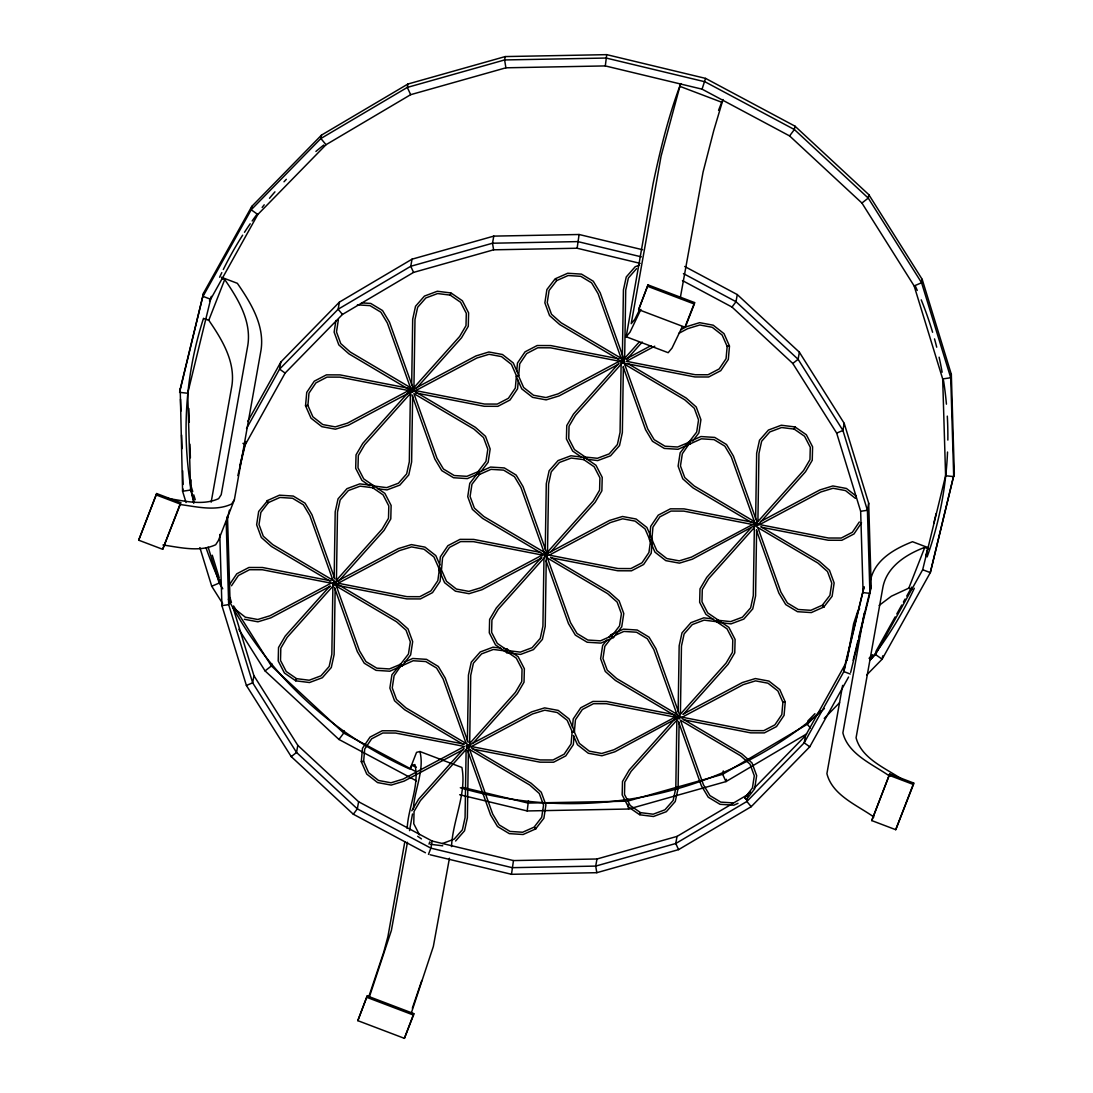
<?xml version="1.0" encoding="UTF-8"?>
<svg xmlns="http://www.w3.org/2000/svg" width="1093" height="1093" viewBox="0 0 1093 1093"><rect width="100%" height="100%" fill="white"/><g stroke="black" fill="none" stroke-linecap="round" stroke-linejoin="round"><path stroke-width="1.5" d="M332.914 584.564L331.835 654.283L329.157 666.484L320.973 675.829L309.196 680.229L296.613 678.671L286.229 671.512L280.505 660.459L280.819 648.122L287.172 637.315L333.98 584.933M334.171 577.992L335.196 511.838L338.038 498.873L346.959 488.68L359.829 483.871L373.546 485.579L372.713 487.724L360.13 486.166L348.353 490.579L340.169 499.911L337.491 512.111L336.412 581.831M335.155 588.403L334.13 654.557L331.288 667.522L322.353 677.715L309.497 682.524L295.766 680.83L284.44 673.015L278.196 660.937L278.537 647.493L285.273 636.003L329.758 586.231M410.381 393.658L409.329 461.67L406.651 473.884L398.467 483.215L386.69 487.628L374.107 486.057L373.519 487.396M411.665 385.392L412.689 319.224L415.531 306.259L424.453 296.08L437.323 291.257L451.04 292.965L462.38 300.78L468.61 312.844L468.282 326.301L461.533 337.778L415.955 388.807M412.648 395.789L411.624 461.943L408.782 474.909L399.847 485.101L386.99 489.91L377.836 488.776M413.905 389.231L414.985 319.498L417.649 307.297L425.833 297.965L437.624 293.552L450.207 295.11L460.59 302.269L466.301 313.336L466.001 325.659L459.647 336.466L412.826 388.862M466.124 749.552L465.071 817.578L462.394 829.778L454.21 839.11L442.433 843.523M467.408 741.286L468.432 675.132L471.274 662.167L480.21 651.974L493.066 647.165L500.69 648.108M468.446 748.295L467.367 817.851L464.525 830.817L455.603 841.009M543.972 558.154L542.92 626.18L540.256 638.38L532.072 647.712L520.282 652.125L507.699 650.567L497.315 643.408L491.604 632.341L491.918 620.018L498.258 609.211L545.079 556.815M545.257 549.888L546.281 483.734L549.123 470.769L558.058 460.577L570.915 455.767L584.646 457.461L595.972 465.276L602.216 477.354L601.874 490.798L595.139 502.288L550.653 552.061M546.268 558.591L545.229 626.453L542.388 639.419L533.452 649.611L520.596 654.42L506.865 652.712L495.525 644.897L489.295 632.833L489.623 619.376L496.372 607.899L541.964 556.884M547.497 553.727L548.577 484.008L551.255 471.807L559.438 462.462L571.215 458.063L583.799 459.62L594.182 466.779L599.907 477.832L599.592 490.17L593.239 500.977L546.432 553.359M622.341 359.46L623.42 289.905L626.262 276.939L635.183 266.747L639.473 265.148M623.379 366.469L622.354 432.623L619.512 445.589L610.577 455.781L597.721 460.59L587.05 459.265M624.663 358.203L625.715 290.178L628.393 277.977L636.577 268.646M676.881 718.538L675.802 788.258L673.138 800.459L664.954 809.79L653.163 814.203L640.58 812.645L630.196 805.486L624.486 794.42L624.786 782.096L631.139 771.289L676.84 720.15M678.138 711.967L679.163 645.813L682.005 632.847L690.94 622.655L703.796 617.846L712.95 618.98M679.122 722.377L678.097 788.531L675.255 801.497L666.334 811.689L653.477 816.498L639.747 814.791L628.407 806.976L622.177 794.912L622.504 781.454L629.254 769.978L674.832 718.962M680.406 714.112L681.458 646.086L684.136 633.885L692.32 624.554L704.097 620.141L716.68 621.698L717.363 619.799M754.375 525.924L753.296 595.644L750.631 607.845L742.448 617.176L730.657 621.589L717.923 620.291M755.632 519.353L756.657 453.199L759.498 440.233L768.434 430.041L781.29 425.232L795.021 426.939L806.347 434.754L812.591 446.818L812.249 460.262L805.514 471.752L757.695 525.255L755.687 524.08M756.616 529.763L755.591 595.917L752.749 608.883L743.827 619.075L730.957 623.884L717.24 622.177L717.5 621.357M757.9 521.498L758.952 453.472L761.63 441.271L769.814 431.94L781.591 427.527L794.174 429.084L804.557 436.244L810.282 447.31L809.968 459.634L803.615 470.441L756.807 522.823M682.319 326.643L672.031 348.066L668.178 352.697L626.18 336.753L653.054 183.815C660.104 150.41 668.233 116.978 680.242 84.994L661.074 156.162L631.221 323.678L634.773 319.416L639.774 309.401M334.485 581.531L334.458 583.799M334.868 582.596L334.841 584.864M411.979 388.917L411.952 391.185M412.362 389.982L412.334 392.264M467.722 744.825L467.695 747.093M468.105 745.891L468.077 748.159M545.585 553.427L545.544 555.695M545.953 554.493L545.926 556.761M622.709 359.597L622.682 361.865M623.092 360.663L623.065 362.931M678.452 715.505L678.425 717.773M678.835 716.571L678.808 718.839M755.946 522.891L755.919 525.159M756.329 523.957L756.301 526.225M410.094 389.764L347.492 423.141L335.264 426.885L322.804 424.576L312.885 416.802L307.884 405.435L308.977 393.152L315.904 382.892L327.026 377.099L339.868 377.14L408.673 390.556M363.627 761.329L364.72 749.06L371.647 738.8L382.769 733.007L395.611 733.048L464.416 746.451L403.235 779.049L391.021 782.793L378.547 780.47L368.642 772.71L363.627 761.329L361.291 761.684L362.48 748.281L370.035 737.092L382.181 730.766L395.816 730.807L464.375 744.169M541.486 558.004L482.013 589.714L469.034 593.69L455.426 591.163L444.605 582.692L439.14 570.273L440.329 556.884L447.898 545.68L460.03 539.355L473.679 539.409L540.557 552.443M441.271 568.018L440.083 581.408L432.527 592.611L420.381 598.937L406.746 598.896L336.507 585.192M414.22 391.403L476.821 358.039L489.036 354.296L501.496 356.605L511.415 364.379L516.429 375.746L515.336 388.029L508.409 398.276L497.288 404.082L484.445 404.041L414.001 390.297M516.716 371.429L517.467 363.054L525.023 351.864L537.155 345.538L550.804 345.579L619.362 358.941M518.314 380.419L517.576 388.794L510.021 399.997L497.875 406.323L484.226 406.282L415.668 392.906M620.824 360.444L558.222 393.822L546.008 397.565L533.534 395.256L523.629 387.482L518.615 376.101L519.708 363.832L526.635 353.572L537.756 347.779L550.599 347.82L621.043 361.551M471.452 746.519L532.564 713.934L544.779 710.19L557.252 712.513L567.158 720.273L572.172 731.654L571.079 743.923L564.152 754.184L553.031 759.977L540.188 759.936L469.744 746.205M572.472 727.337L573.21 718.962L580.766 707.772L592.912 701.433L606.56 701.487L675.119 714.849M574.071 736.327L573.319 744.702L565.764 755.891L553.632 762.217L539.983 762.176L473.091 749.142M676.567 716.352L613.965 749.73L601.751 753.473L589.291 751.151L579.372 743.39L574.358 732.009L575.451 719.74L582.378 709.48L593.499 703.687L606.342 703.714L675.146 717.131M754.061 523.738L691.459 557.116L679.245 560.859L666.785 558.537L656.866 550.776L651.852 539.395L652.945 527.127L659.871 516.866L670.993 511.073L683.835 511.114L752.64 524.517M678.616 333.474L687.552 328.706L699.766 324.976L712.24 327.285L722.145 335.045L727.159 346.426L726.066 358.695L719.139 368.956L708.018 374.762L695.175 374.721L626.371 361.305L654.762 346.194M682.196 717.199L743.295 684.614L755.523 680.871L767.983 683.193L777.902 690.954L782.902 702.334L781.809 714.603L774.882 724.864L763.761 730.657L750.918 730.616L680.474 716.885M848.592 677.004L809.763 746.792L751.205 806.689L678.575 849.63L596.805 872.692L511.497 874.304L513.464 860.574L596.983 858.989L677.032 836.405L748.145 794.365L750.481 791.974M640.197 263.372L577.131 248.234L579.099 234.503L642.616 249.751M806.579 733.95L725.998 781.577L628.707 809.025L527.195 810.951L528.425 800.814M869.632 660.514L875.507 654.502L922.683 569.726L945.595 475.742L942.685 378.943L914.144 285.929L861.926 203.038L789.597 135.928L702.061 89.161L605.303 65.922L606.724 54.65L705.559 78.382L794.966 126.146L868.853 194.704L922.191 279.357L951.334 374.366L954.312 473.242L930.307 572.623L882.119 659.202L866.763 674.914M335.92 320.522L334.13 332.149L338.803 344.869L348.94 353.859L410.954 390.638L413.878 390.925M338.365 319.771L336.494 331.944L340.77 343.598L350.306 352.055L411.829 388.439M138.688 540.188L156.668 493.544L180.659 502.657L180.4 504.119L162.679 549.301L138.688 540.188L156.668 493.544M606.724 54.65L505.212 56.576L407.921 84.024L321.479 135.122L251.8 206.399L203.612 292.979L180.208 388.985L182.586 491.235L186.042 502.507M203.612 292.979L179.607 392.36L187.723 393.248L190.633 490.047L194.13 501.468M188.119 390.993L187.723 393.248L210.635 299.263L257.811 214.488L326.028 144.713L410.654 94.681L505.909 67.807L605.303 65.922M162.679 549.301L180.659 502.657M182.982 488.981L182.586 491.235L190.633 490.047L191.029 479.868M251.8 206.399L251.199 209.774L203.011 296.367L210.635 299.263M211.168 502.165L231.894 385.761C235.569 361.291 221.688 339.008 208.421 319.73M219.775 534.422L221.92 605.645L228.683 604.648L226.237 523.301L227.494 516.183L229.94 597.529L228.683 604.648L252.661 682.797L296.545 752.462L357.329 808.861L430.888 848.154L512.193 867.678L595.712 866.093L675.761 843.509L746.874 801.47L804.202 742.83L843.851 671.594L864.112 586.927M219.775 579.673L219.174 583.061L222.767 588.772M162.953 544.997C180.154 547.402 199.213 552.375 215.69 544.738L218.395 540.516L234.367 499.788L261.049 349.992C264.738 325.29 250.748 302.788 237.359 283.319L221.414 277.267M245.993 441.476L237.864 475.578M222.425 602.803L221.92 605.645L246.403 685.475L291.23 756.616L353.312 814.23L425.45 852.759M579.099 234.503L493.79 236.115L412.034 259.178L339.404 302.119L280.846 362.015L279.576 369.12L246.526 428.524M321.479 135.122L320.877 138.51L251.199 209.774L257.811 214.488M232.946 607.298L253.931 675.693L252.661 682.797L246.403 685.475M271.788 663.697L271.392 665.951L265.066 670.897L238.848 629.281M339.404 302.119L338.133 309.237L279.576 369.12L285.123 373.082L342.464 314.442L413.564 272.403L493.612 249.819L577.131 248.234M407.921 84.024L407.32 87.413L410.654 94.681M253.931 675.693L297.802 745.344L296.545 752.462L291.23 756.616M412.034 259.178L410.763 266.282L413.564 272.403M344.131 730.807L343.721 733.061L338.953 739.455L265.066 670.897M297.802 745.344L358.6 801.743L357.329 808.861L353.312 814.23M505.212 56.576L504.611 59.951L505.909 67.807M493.79 236.115L492.519 243.22L493.612 249.819M357.821 1020.657L367.207 995.914L413.782 1013.607L413.523 1015.083L404.396 1038.35L357.821 1020.657L367.207 995.914M404.82 841.747L387.933 936.523L383.725 952.208L368.696 997.007M407.183 828.439C408.154 807.44 419.739 785.416 414.903 764.581L411.665 765.373L410.49 768.406M407.457 842.293L391.362 930.526L369.202 997.417M409.533 830.639L412.498 813.998M413.386 809.011C414.261 790.143 424.74 770.223 419.917 751.533L416.556 752.339L410.503 767.792M358.6 801.743L432.145 841.05L430.888 848.154L428.456 854.371M404.396 1038.35L413.782 1013.607M449.442 858.237L433.347 946.47L411.187 1013.375M451.518 846.597C452.666 820.501 466.93 793.395 461.902 767.477L419.917 751.533M638.626 309.633L648.012 284.89L694.588 302.583L694.328 304.045L685.202 327.313L638.626 309.633L648.012 284.89M705.559 78.382L702.061 89.161M680.188 298.444L703.059 172.107L713.77 130.518L723.006 99.531M685.202 327.313L685.461 325.851M596.983 858.989L595.712 866.093L596.805 872.692M627.819 798.928L627.409 801.183L722.664 774.309L807.29 724.276L820.228 711.037M684.696 266.487L737.283 294.577L736.013 301.695L732.009 307.065L682.469 280.587M794.966 126.146L794.365 129.534L789.597 135.928M677.032 836.405L675.761 843.509L678.575 849.63M723.265 770.92L722.664 774.309L725.998 781.577L726.408 779.323M737.283 294.577L799.366 352.192L798.109 359.296L792.794 363.463L732.009 307.065M748.145 794.365L746.874 801.47L751.205 806.689M868.853 194.704L868.252 198.079L861.926 203.038M799.366 352.192L844.192 423.333L842.922 430.437L867.418 510.281L869.919 593.362L850.655 672.386M863.962 587.16L845.108 664.489L805.473 735.726L804.202 742.83L809.763 746.792M844.192 423.333L868.689 503.163L867.418 510.281L860.656 511.278L836.678 433.115L792.794 363.463M845.108 664.489L843.851 671.594L850.245 674.026M842.621 685.407L826.909 773.625C832.292 795.28 857.035 805.076 873.84 816.99M847.075 660.445L853.592 623.83L857.759 611.178L859.604 608.719M922.191 279.357L921.59 282.745L950.732 377.754L953.711 476.616L945.595 475.742L946.005 473.488M864.235 613.05L842.881 732.897C848.264 754.553 873.006 764.349 889.811 776.262M868.689 503.163L871.189 586.244L869.919 593.362L863.101 592.611L860.656 511.278M875.917 652.248L875.507 654.502L882.119 659.202L882.72 655.827M871.749 820.583L889.716 773.94L913.721 783.053L913.447 784.514L895.741 829.696L871.749 820.583L889.716 773.94M951.334 374.366L950.732 377.754L942.685 378.943M925.375 546.609L925.265 547.183C906.384 554.192 886.409 566.68 882.734 588.13L856.079 737.802C861.721 759.184 886.519 768.475 903.296 780.156M895.741 829.696L913.721 783.053M239.927 465.181L245.146 443.785M226.237 523.301L229.434 510.13M853.127 660.336L857.937 640.58M858.743 637.287L871.189 586.244M925.703 556.446L927.301 549.847M933.736 523.465L936.154 513.573M954.312 473.242L930.307 572.623L922.683 569.726M296.025 680.01L295.766 680.83L296.449 678.931M372.973 486.904L372.713 487.724L383.096 494.883L388.807 505.95L388.507 518.273L382.154 529.08L336.453 580.219M374.107 486.057L373.26 488.216M450.466 294.29L450.207 295.11L450.89 293.225M429.59 842.785L429.85 841.965L429.002 844.11M506.537 649.693L506.797 648.873L503.736 648.491M507.125 651.893L506.865 652.712L507.699 650.567M584.577 457.557L583.799 459.62L584.837 456.737L574.453 449.578L568.743 438.525L569.043 426.188L575.396 415.381L622.204 362.999M718.074 620.032L717.24 622.177M870.602 579.932C874.906 559.725 894.757 548.672 912.505 541.718L928.435 547.771M421.789 980.517L412.334 1008.211M209.487 301.026L211.332 296.326M221.715 278.537L224.734 279.535L208.777 320.263L204.241 318.76M718.552 110.311L721.612 102.51M686.062 324.307L694.588 302.583M794.433 428.265L795.021 426.939L794.174 429.084M879.114 605.426L891.423 596.177L908.816 588.13L924.787 547.402L929.241 549.314M681.021 83.587L679.901 86.361L721.899 102.305M640.894 309.401L630.046 332.108L626.18 336.753M247.783 421.406L280.846 362.015M285.123 373.082L245.488 444.318L242.919 443.348M876.108 651.114L895.153 616.903M896.806 613.938L901.766 605.016M903.419 602.038L905.072 599.06M906.739 596.081L911.699 587.16M411.774 810.774L418.523 799.297L464.101 748.281M412.539 390.16L411.774 391.021M413.304 389.313L411.009 391.868M335.045 582.774L334.28 583.621M335.811 581.927L333.515 584.482M623.27 360.84L622.504 361.687M624.035 359.993L621.739 362.548M546.131 554.67L545.366 555.517M468.282 746.068L467.517 746.915M469.047 745.207L466.752 747.776M756.506 524.134L755.741 524.982M757.271 523.274L754.976 525.842M679.013 716.748L678.247 717.595M679.778 715.888L677.482 718.456M584.673 456.997L597.42 458.295L609.197 453.896L617.381 444.55L620.059 432.35L621.166 360.922L624.609 361.605M466.178 746.15L469.621 746.833L470.728 675.406L473.406 663.205L481.589 653.874L493.367 649.461L505.95 651.018L506.797 648.873L518.123 656.688L524.367 668.752L524.025 682.196L517.276 693.686L472.804 743.459M234.367 499.788L231.661 504.01C215.649 511.524 197.095 506.783 180.345 504.542M229.243 584.987L236.798 573.798L248.931 567.472L262.58 567.513L331.138 580.875M231.484 585.766L238.411 575.505L249.532 569.713L262.375 569.754L332.818 583.484M859.303 521.989L852.376 532.25L841.255 538.043L828.412 538.002L757.968 524.271M861.544 522.768L853.988 533.958L841.856 540.284L828.207 540.243L761.315 527.209M332.9 580.178L309.865 515.636L303.376 504.788L292.555 498.258L279.917 497.452L268.441 502.561L260.872 512.385L259 524.558L263.276 536.212L272.826 544.669L334.335 581.052M621.685 359.816L598.09 293.703L591.6 282.855L580.779 276.324L568.141 275.518L556.665 280.628L549.096 290.451L547.224 302.624L551.5 314.278L561.051 322.736L622.573 359.119M545.106 555.217L547.156 554.124L523.055 486.604L516.156 475.072L504.351 467.941L490.552 467.066L478.037 472.654L469.771 483.366L467.736 496.659L472.395 509.365L482.532 518.355L543.904 554.657M480.906 471.684L488.134 462.312L490.17 449.018L485.511 436.312L475.373 427.322L414.001 391.021M400.598 664.23L391.922 674.764L389.873 688.057L394.546 700.763L404.683 709.753L463.131 744.319M401.35 665.131L394.108 675.679L392.237 687.852L396.513 699.493L406.063 707.963L467.585 744.347M336.439 586.217L396.499 621.726L406.036 630.196L410.326 641.837L408.454 654.024L400.885 663.834L402.388 665.637L410.64 654.926L412.676 641.632L408.017 628.926L397.879 619.936L336.507 583.635L332.941 582.856M689.574 443.198L682.333 453.745L680.461 465.919L684.751 477.559L694.287 486.03L754.348 521.539M692.675 441.026L698.864 432.992L700.914 419.698L696.241 406.992L686.103 398.002L627.655 363.436M606.779 640.088L602.653 645.444L600.617 658.737L605.276 671.444L615.414 680.433L675.324 715.874M608.842 637.41L610.919 634.732L623.434 629.144L637.233 630.033L649.037 637.151L655.937 648.682L679.463 714.59M546.951 556.542L570.546 622.655L577.049 633.503L587.856 640.033L600.508 640.84L611.971 635.73L619.54 625.906L621.411 613.733L617.135 602.079L607.599 593.622L547.538 558.099M611.465 637.765L604.839 646.346L602.967 658.533L607.257 670.173L616.794 678.644L676.854 714.153M746.355 799.611L744.852 797.808L752.421 787.985L754.293 775.811L750.017 764.157L740.48 755.7L680.42 720.178L703.427 784.733L709.931 795.595L720.738 802.112L733.389 802.918M748.418 796.934L754.621 788.9L756.657 775.606L751.984 762.9L741.846 753.897L681.936 718.47M409.465 391.13L362.767 443.389L356.031 454.879L355.69 468.323L361.933 480.401L369.489 485.606M411.474 392.319L364.666 444.701L358.313 455.521L357.998 467.845L363.723 478.898L384.886 493.394L391.13 505.458L390.788 518.915L384.039 530.392L338.461 581.408M619.089 363.054L573.511 414.069L566.761 425.56L566.42 439.003L572.664 451.081L581.476 457.161M623.57 359.542L639.173 342.068M626.685 359.474L642.247 342.054M469.689 743.513L515.39 692.375L521.744 681.567L522.044 669.244L516.333 658.177L505.95 651.018M467.217 748.227L420.409 800.609L414.056 811.416L413.755 823.739L419.466 834.806M751.219 527.591L706.747 577.364L699.998 588.84L699.657 602.298L705.9 614.362L727.064 628.858L732.788 639.911L732.474 652.248L726.121 663.055L679.313 715.437M754.334 527.536L708.633 578.675L702.28 589.482L701.979 601.806L707.69 612.872L728.853 627.355L735.097 639.432L734.756 652.876L728.02 664.366L683.535 714.139M814.941 713.674L807.891 720.888L807.29 724.276L810.378 727.993M869.058 658.328L872.583 654.721M753.992 788.381L805.473 735.726M824.245 718.402L839.602 702.69M410.763 391.554L412.799 390.461M335.305 583.075L333.269 584.168M336.057 582.227L334.021 583.32M623.529 361.141L621.493 362.234M546.391 554.971L544.355 556.064M468.542 746.369L466.506 747.462M469.293 745.522L467.257 746.615M756.766 524.435L692.388 559.179L679.409 563.155L665.801 560.641L654.98 552.156L649.515 539.751L650.704 526.348L658.259 515.158L670.405 508.832L684.04 508.873L754.279 522.563M680.037 716.202L677.988 717.295M679.272 717.049L614.894 751.793L601.915 755.769L588.307 753.255L577.487 744.77L573.388 735.466M306.177 405.407L305.534 405.776L311.013 418.182L321.834 426.666L335.428 429.194L348.407 425.218L409.369 392.715M307.884 405.435L305.534 405.776L306.737 392.373L314.292 381.184L326.424 374.858L340.073 374.899L410.312 388.589M518.615 376.101L516.279 376.457L521.744 388.862L532.564 397.346L546.158 399.874L559.138 395.898L618.624 364.188M439.564 567.991L437.842 580.629L430.915 590.889L419.794 596.696L406.951 596.655L338.147 583.238M650.144 539.382L649.515 539.751L651.223 539.764M650.663 539.887L648.928 552.525L642.001 562.786L630.88 568.579L618.037 568.538L547.593 554.807M361.92 761.315L361.291 761.684L366.756 774.09L377.577 782.574L391.171 785.088L404.15 781.112L463.637 749.415M574.358 732.009L572.022 732.351M414.93 388.466L475.892 355.963L488.872 351.987L502.479 354.515L513.3 362.985L518.765 375.405L516.429 375.746M625.674 359.146L650.95 345.661M680.679 329.813L686.636 326.643L699.616 322.667L713.21 325.195L724.031 333.666L729.496 346.085L728.307 359.474L720.752 370.677L708.606 377.003L694.97 376.962L624.731 363.259M331.111 583.17L269.998 615.755L257.77 619.499L245.31 617.19L235.391 609.416M335.961 581.872L398.399 548.577L411.378 544.601L424.986 547.128L435.806 555.599L439.905 564.903M330.387 586.121L270.914 617.832L257.934 621.808L244.34 619.28M336.726 584.017L399.328 550.64L411.542 546.91L424.002 549.219L433.921 556.979L438.935 568.36L440.643 568.387M543.686 554.274L481.084 587.651L468.87 591.381L456.409 589.072L446.49 581.312L441.476 569.931L442.569 557.662L449.496 547.402L460.618 541.595L473.46 541.636L542.265 555.053M547.046 553.755L609.498 520.459L622.477 516.483L636.085 519.011L646.906 527.495L652.371 539.901L651.182 553.304L643.613 564.494L631.481 570.819L617.832 570.778L550.94 557.744M549.314 555.121L610.427 522.536L622.641 518.792L635.101 521.115L645.02 528.875L650.021 540.256L651.824 539.71M760.4 521.634L819.873 489.937L832.852 485.948L846.447 488.475L856.065 496.017M759.676 524.585L820.788 492L833.016 488.257L845.476 490.579L855.395 498.34M469.198 745.166L531.649 711.871L544.628 707.881L558.222 710.409L569.043 718.893L574.508 731.299L572.172 731.654M682.906 714.248L742.379 682.538L755.359 678.562L768.953 681.089L779.787 689.574L785.252 701.979L784.064 715.382L776.495 726.572L764.362 732.897L750.713 732.856L683.822 719.822M477.094 474.266L467.353 478.611L453.554 477.737L441.75 470.605L434.85 459.074L411.897 394.764M404.355 662.194L412.703 658.478L426.502 659.352L438.307 666.47L445.206 678.002L468.146 742.311M615.277 635.265L623.884 631.426L636.536 632.219L647.343 638.749L653.833 649.597L677.428 715.724M738.007 803.328L733.827 805.186L720.027 804.311L708.237 797.193L701.337 785.662L678.384 721.353M544.601 556.378L546.896 553.809L483.912 516.565L474.376 508.095L470.086 496.454L471.957 484.267L479.526 474.458L491.003 469.348L503.654 470.14L514.461 476.671L520.951 487.519L543.986 552.061M199.869 547.593L211.728 586.244L219.174 583.061L208.148 547.156M914.144 285.929L921.59 282.745L868.252 198.079L794.365 129.534L704.958 81.77L606.123 58.038L504.611 59.951L407.32 87.413L320.877 138.51L326.028 144.713M836.678 433.115L842.922 430.437L798.109 359.296L736.013 301.695L683.426 273.592M412.73 390.707L411.583 390.474M623.461 361.373L622.313 361.155M335.237 583.307L334.089 583.088M546.322 555.203L545.175 554.984M547.47 555.435L544.027 554.752M756.698 524.667L755.55 524.449M757.845 524.9L754.402 524.216M468.473 746.601L467.326 746.382M679.204 717.281L678.056 717.063M680.352 717.514L676.909 716.83M228.683 598.021L230.391 598.035L228.587 598.581M625.729 801.21L528.015 803.068L462.421 787.315M622.245 361.387L624.281 360.294L600.194 292.774L593.294 281.243L581.49 274.124L567.691 273.25L555.162 278.824L546.896 289.536L544.861 302.829L549.533 315.535L559.671 324.539L618.119 359.105M411.514 390.707L413.55 389.614L389.45 322.093L382.55 310.562L370.759 303.444L361.551 302.857M755.482 524.681L757.517 523.588L733.43 456.068L726.531 444.537L714.726 437.419L700.927 436.544L688.399 442.119L680.147 452.83L678.111 466.124L682.77 478.83L692.907 487.82L751.356 522.386M623.324 361.742L621.316 360.567M624.458 361.974L622.45 360.786M412.594 391.075L410.585 389.887M413.728 391.294L411.719 390.105M756.561 525.036L754.553 523.861M546.186 555.572L544.177 554.383M547.32 555.79L545.311 554.616M335.1 583.676L333.092 582.501M336.234 583.908L334.226 582.719M679.067 717.65L677.059 716.462M680.201 717.869L678.193 716.694M468.337 746.97L466.328 745.795M469.471 747.188L467.462 746.013M357.397 304.838L370.049 305.644L380.856 312.174L387.359 323.022L410.954 389.135M430.533 844.302L442.733 845.818M167.393 498.381C184.089 500.813 202.588 505.95 218.668 498.64L221.21 494.692L247.865 345.033C251.499 320.796 237.905 298.649 224.734 279.535M641.345 256.855L577.828 241.608L492.519 243.22L410.763 266.282L338.133 309.237L342.464 314.442M459.661 794.734L527.195 810.951M432.145 841.05L513.464 860.574M430.082 854.753L511.497 874.304M728.963 345.88L727.159 346.426M440.944 569.74L439.14 570.273M784.706 701.788L782.902 702.334M647.753 286.352L694.328 304.045M156.408 495.006L180.4 504.119M889.456 775.402L913.447 784.514M411.665 765.373L416.324 767.136M366.947 997.39L413.523 1015.083M555.586 279.002L556.665 280.628M689.533 442.064L677.633 447.01L664.995 446.217L654.174 439.687L647.684 428.839L624.089 362.712M688.836 442.296L689.902 443.922M478.802 471.384L466.902 476.329L454.251 475.537L443.444 469.006L436.954 458.158L413.919 393.617L473.993 429.125L483.53 437.583L487.82 449.223L485.948 461.41L478.379 471.22L479.444 472.859M611.342 634.896L612.408 636.536M267.361 500.936L258.672 511.469L256.636 524.763L261.309 537.469L271.447 546.473L329.895 581.039M268.441 502.561L266.938 500.758L279.466 495.184L293.266 496.058L305.056 503.176L311.956 514.707L334.909 579.017M744.852 797.808L746.027 798.874M401.309 663.997L389.409 668.943L376.757 668.151L365.95 661.62L359.46 650.772L335.865 584.646M401.678 665.856L400.175 664.052M908.816 588.13L911.781 589.4M416.419 771.904L343.721 733.061L271.392 665.951L233.574 605.932M338.953 739.455L416.447 780.853M624.677 364.283L684.724 399.792L694.274 408.263L698.55 419.903L696.678 432.09L689.109 441.9L690.612 443.703L690.284 442.966M760.892 526.73L819.34 561.296L829.478 570.286L834.15 582.993L832.115 596.286L823.849 606.998L811.32 612.572L797.521 611.697L785.73 604.579L778.831 593.048L756.452 530.351M756.452 526.703L817.974 563.086L827.51 571.557L831.787 583.197L829.915 595.371L822.346 605.194L810.869 610.304L798.232 609.498L787.411 602.981L780.921 592.133L757.886 527.577M550.517 557.252L608.965 591.819L619.103 600.822L623.775 613.528L621.739 626.822L613.474 637.533L600.959 643.108L587.146 642.233L575.355 635.115L568.456 623.584L546.076 560.887M471.206 747.79L531.116 783.23L541.254 792.22L545.926 804.926L543.89 818.22L535.625 828.931L523.096 834.505L509.297 833.631L497.493 826.513L490.593 814.982L467.654 750.672M468.214 748.637L529.736 785.02L539.286 793.491L543.563 805.131L541.691 817.304L534.122 827.128L522.645 832.238L510.007 831.431L499.187 824.914L492.697 814.066L469.662 749.511M417.676 836.295L421.461 838.905M623.078 361.81L622.696 360.731M623.461 362.89L622.313 359.652M756.315 525.091L755.932 524.025M756.698 526.17L755.55 522.946M412.348 391.13L411.965 390.051M412.73 392.209L411.583 388.971M545.94 555.627L545.557 554.547M546.322 556.706L545.175 553.468M678.821 717.705L678.439 716.625M679.204 718.784L678.056 715.56M334.854 583.744L334.472 582.665M335.237 584.823L334.089 581.585M468.091 747.025L467.708 745.959M468.473 748.104L467.326 744.88M211.728 586.244L222.576 603.459M613.146 636.795L613.474 637.533L611.971 635.73M479.212 473.72L479.526 474.458L478.037 472.654M402.06 664.899L402.388 665.637M754.921 523.11L731.326 456.983L724.837 446.135L714.03 439.618L701.378 438.812L678.084 449.291L664.284 448.417L652.48 441.285L645.58 429.754L623.215 367.057M466.137 743.459L443.102 678.917L436.613 668.069L425.792 661.552L413.154 660.746L389.859 671.225L376.06 670.351L364.256 663.219L357.356 651.688L334.417 587.378M229.94 597.529L231.443 602.421M191.234 486.658L192.737 491.563M193.734 494.828L195.237 499.72M212.261 555.203L219.269 578.047M627.928 804.325L628.707 809.025M188.884 408.55L189.294 422.13M189.963 444.209L190.373 457.789M180.208 388.985L180.318 392.387M180.523 399.205L180.878 411.146M181.602 435.014L182.012 448.649M182.668 470.81L183.077 484.445M914.322 588.253A381.225 370.541 10.1 0 1 870.752 659.38M824.423 708.524A381.225 370.541 10.1 0 1 460.317 787.752M409.834 769.062A381.225 370.541 10.1 0 1 228.382 599.401M220.882 584.345A381.225 370.541 10.1 0 1 206.099 547.962M193.748 503.313A381.225 370.541 10.1 0 1 203.53 318.268M219.611 277.239A381.225 370.541 10.1 0 1 221.811 272.608M223.3 269.534A381.225 370.541 10.1 0 1 242.646 235.173M244.49 232.29A381.225 370.541 10.1 0 1 250.201 223.778M252.141 220.991A381.225 370.541 10.1 0 1 257.115 214.105M262.156 207.438A381.225 370.541 10.1 0 1 264.219 204.801M269.493 198.284A381.225 370.541 10.1 0 1 274.944 191.849M284.002 181.793A381.225 370.541 10.1 0 1 286.325 179.32M315.918 151.449A381.225 370.541 10.1 0 1 323.719 145.041M915.169 285.724A381.225 370.541 10.1 0 1 917.246 290.396M921.221 299.837A381.225 370.541 10.1 0 1 932.602 332.272M934.515 338.885A381.225 370.541 10.1 0 1 936.715 347.191M939.106 357.179A381.225 370.541 10.1 0 1 942.139 372.194M943.532 380.528A381.225 370.541 10.1 0 1 946.429 404.164M947.303 416.119A381.225 370.541 10.1 0 1 947.85 440.083M947.535 452.037A381.225 370.541 10.1 0 1 927.137 556.897M640.006 813.971C639.268 816.471 641.441 810.309 640.006 813.971M822.769 605.358L823.849 606.998L822.769 605.358M534.545 827.292L535.625 828.931L534.545 827.292"/></g></svg>
